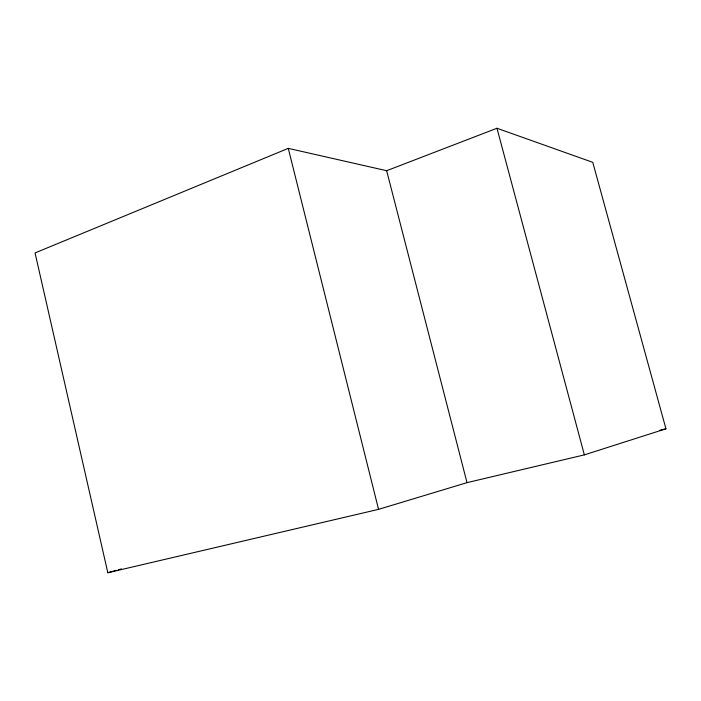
<?xml version="1.0" encoding="UTF-8"?>
<svg xmlns="http://www.w3.org/2000/svg" width="701" height="701" viewBox="0 0 701 701"><rect width="100%" height="100%" fill="white"/><g stroke="black" fill="none" stroke-linecap="round" stroke-linejoin="round"><path stroke-width="1.05" d="M288.269 148.358L35.05 252.93L107.823 572.743L378.558 509.355L467.015 482.647L584.354 454.87L665.95 428.81L592.774 162.343L496.974 128.257L386.645 170.711L288.269 148.358L378.558 509.355M107.823 572.743L116.217 570.377M118.32 569.782L121.466 568.897M659.571 430.335L665.95 428.81M496.974 128.257L584.354 454.87M386.645 170.711L467.015 482.647"/></g></svg>
